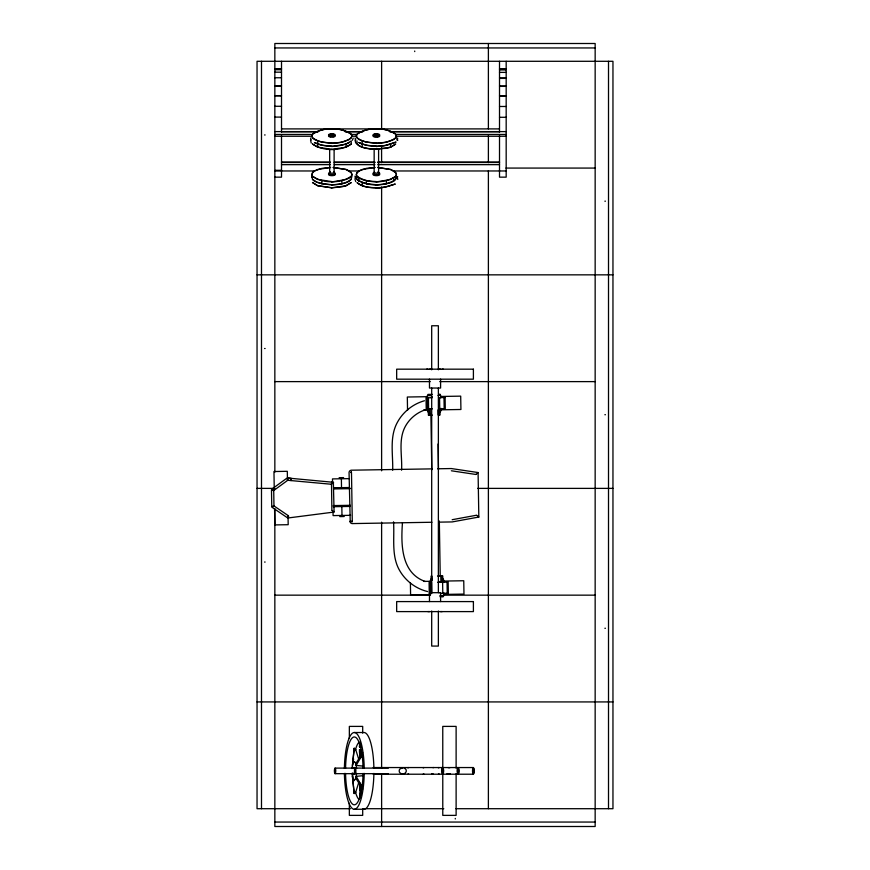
<?xml version="1.0" encoding="UTF-8"?>
<svg xmlns="http://www.w3.org/2000/svg" width="870" height="870" viewBox="0 0 870 870"><rect width="100%" height="100%" fill="white"/><g stroke="black" fill="none" stroke-linecap="round" stroke-linejoin="round"><path stroke-width="1.3" d="M360.876 745.981L360.006 745.981L360.115 747.395L361.137 747.395M331.72 146.573L345.945 144.159L351.23 140.94L351.23 144.061C340.377 151.402 323.401 151.402 312.547 144.061M331.72 143.452L341.758 142.147L349.164 139.581L351.197 137.873L351.926 136.046L351.284 134.208C340.474 126.759 323.477 126.846 312.569 134.1L311.851 135.927L312.482 137.764L314.451 139.472L321.726 142.093L331.72 143.071M331.72 185.071C337.995 183.624 352.818 184.951 351.904 174.478L351.284 172.706L349.327 170.988L346.173 169.519L333.308 167.464M331.72 181.95L345.945 179.535L349.164 178.078L351.197 176.371L351.926 174.544L351.23 172.651L346.042 169.476L333.177 167.464M376.199 146.573L381.397 145.964M376.199 143.452L386.247 142.147L393.642 139.581L395.687 137.873L396.415 136.046L395.774 134.208C384.964 126.759 367.966 126.846 357.059 134.1L356.33 135.927L356.972 137.764L358.94 139.472L366.216 142.093L376.21 143.071M376.199 185.071C382.485 183.624 397.307 184.951 396.394 174.478L395.774 172.706L393.816 170.988L390.663 169.519L377.797 167.464M376.199 181.95L390.423 179.535L395.687 176.371L396.415 174.544L395.709 172.651L390.532 169.476L377.667 167.464M287.763 480.283C288.666 478.174 286.284 479.642 287.72 480.283L331.448 484.264L331.655 482.056M352.676 768.156L352.785 767.307M360.256 752.593C358.897 756.117 362.04 756.269 361.137 752.593L359.473 752.593L359.93 754.877M359.756 797.366L359.952 796.648L360.169 797.377M359.745 757.585L359.745 755.671L360.615 755.671L360.506 757.411M397.797 179.405L397.024 176.73M360.637 746.667L359.767 746.667L359.865 745.133L360.267 747.395M331.72 146.214L321.726 145.214L314.451 142.593M331.72 149.335L345.945 147.28L351.23 144.061M331.72 184.712L321.726 183.711L314.451 181.09L312.482 179.383L311.851 174.424L312.569 172.586L314.614 170.89L317.833 169.433L330.633 167.464L321.878 168.356L314.548 170.944L312.547 172.651L311.851 177.545M376.21 146.214L366.216 145.214L358.94 142.593M376.21 149.335L390.423 147.28L395.709 144.061L390.532 147.237L386.389 148.357L371.196 149.064L362.224 147.237L359.038 145.768L357.037 144.061L356.972 140.886M376.21 184.712L366.216 183.711L358.94 181.09L356.972 179.383L356.33 174.424L357.059 172.586L359.103 170.89L362.322 169.433L375.122 167.464L366.368 168.356L359.038 170.944L357.037 172.651L356.352 174.478L357.037 176.316C362.105 181.036 369.674 181.188 376.21 181.569M376.21 187.833C377.004 190.66 410.966 178.85 386.389 186.854C376.71 188.159 365.096 189.029 357.037 182.559C362.105 187.278 369.674 187.431 376.21 187.811M291.102 479.283L290.993 480.577L291.189 478.359L287.752 478.054M354.188 748.254L352.459 765.393L354.231 748.254A2.827 1.87 -9.7 0 1 355.623 749.375L358.853 759.564M352.698 773.028L352.774 776.442M360.354 756.498L360.582 755.693M334.08 511.734L333.362 482.295L287.894 478.054A2.458 2.458 0 0 0 286.502 478.446L271.94 489.07A1.327 1.327 0 0 0 271.483 489.984L271.755 506.557A1.327 1.327 0 0 0 272.169 507.384L287.144 517.574A2.458 2.458 0 0 0 288.557 517.911L333.96 512.071L332.166 510.505M402.745 773.778L401.755 774.104L399.667 772.549A3.262 3.262 0 0 1 399.667 769.221L402.788 767.568M363.258 776.399L362.953 776.04A1.305 1.033 -8.6 0 0 361.844 775.79L356.167 776.377L355.732 778.052L362.649 789.101M360.702 756.432L360.854 755.845M331.731 484.014L333.079 482.23M360.865 746.938L360.495 747.406L360.321 746.199M360.158 786.523L360.158 785.838M353.383 760.097L353.622 759.042M360.55 785.784L360.55 786.578M354.188 793.527L352.459 776.377L354.188 793.527A2.827 1.87 9.7 0 0 355.634 792.407L358.853 782.206M310.557 140.07L311.242 143.104M355.047 140.07L355.732 143.104M360.767 794.549L360.365 795.832L359.604 795.832L360.017 794.549L361.05 794.658L360.811 793.657M360.397 745.318L359.821 746.667M355.623 749.375L355.373 750.092A29.406 7.612 90 0 1 358.788 742.491M359.788 793.657L359.604 795.832M360.365 794.865L360.539 793.657M353.22 138.145L352.372 140.266M355.819 176.61L354.949 179.1L355.732 181.591M396.927 140.103L397.71 138.145M396.927 178.589L397.71 176.643M359.745 755.671L359.745 758.531M363.258 765.372L362.953 765.73A1.305 1.033 8.6 0 1 361.844 765.991L356.167 765.393L362.268 754.975M362.649 752.67L355.732 763.729L356.167 765.393M360.571 756.617L359.745 756.574M360.735 745.133C358.146 743.97 360.202 749.875 360.006 745.981M360.593 785.121C361.626 787.861 359.027 788.013 360.137 785.121M476.173 474.237L478.087 472.551L451.323 468.549L437.806 468.778M360.582 745.688L360.55 746.678M351.23 176.316C340.377 183.657 323.401 183.657 312.547 176.316L311.862 174.478M351.23 179.437C341.888 186.484 328.501 185.375 317.735 182.602M357.037 176.316C367.89 183.657 384.866 183.657 395.709 176.316M357.037 179.437C367.89 186.778 384.866 186.778 395.709 179.437M353.949 792.592L353.981 792.559A2.827 1.805 -38.1 0 0 354.547 791.983M287.709 480.305L273.397 490.756L272.473 489.864L273.713 490.125L273.974 506.383C271.027 505.644 272.419 508.754 273.604 505.677L288.296 515.671C286.556 516.66 289.601 517.237 288.34 515.703M314.548 142.647C325.282 147.476 338.495 147.476 349.229 142.647M381.615 162.657L381.56 145.942C382.887 147.226 410.281 137.123 386.247 145.268C377.221 146.693 367.401 146.802 359.038 142.647M333.71 512.202L333.46 511.636M450.41 773.843L446.984 773.702M424.44 400.765C413.13 403.908 403.288 411.673 397.612 421.939C389.216 436.653 393.153 454.227 392.685 470.235M426.789 409.368C417.785 411.869 409.955 418.057 405.431 426.224C397.992 439.676 402.418 455.695 401.581 470.202M476.575 515.225L452.172 519.705M478.087 472.551L478.826 517.041L452.215 521.924L438.687 522.152M351.48 472.421L352.296 521.358M402.647 774.224L404.409 773.843L406.094 771.886A3.252 3.252 0 0 0 405.866 769.341L403.843 767.699L401.755 767.666M350.229 521.38L349.055 472.464A2.501 2.501 0 0 1 351.241 470.202L432.39 468.865M350.795 521.38L352.23 521.913L352.274 521.358L349.903 521.391A2.501 2.501 0 0 0 352.122 523.588L431.922 522.261M443.374 369.174L442.188 369.174M332.982 482.85L333.601 482.796M432.847 767.623L433.738 767.547M448.083 767.623L449.855 767.699M427.877 369.174L426.691 369.174M427.877 611.599L429.541 611.599M440.524 369.174L438.491 369.174M440.524 611.599L442.188 611.599M431.574 369.174L429.541 369.174M432.303 394.382L427.855 394.458L427.877 395.567M431.324 395.513L427.322 395.578L427.572 411.151M437.991 395.404L440.666 395.361L440.709 397.949M427.333 396.687L407.323 397.024L407.541 410.368M440.688 396.47L460.698 396.144L460.926 409.487L440.905 409.813M432.129 397.721L426.039 397.829L426.224 408.943L432.314 408.846M423.559 410.107L427.561 410.042M439.252 410.955L440.361 410.934L440.383 412.054L439.274 412.065M432.325 415.11L428.399 415.175L428.29 408.867M451.367 470.779L475.901 474.476M339.137 477.684L343.585 477.608M349.077 478.63L332.481 478.913L332.547 482.719M333.819 487.787L349.229 487.526M333.841 488.896L350.131 488.625M333.221 505.59L350.414 505.307M333.243 506.71L350.425 506.416M350.577 515.312L333.09 515.606L333.025 511.799M339.778 516.606L344.226 516.53M437.534 576.027L442.743 575.94L442.841 581.986M432.02 579.039L430.911 579.061L430.933 580.17L432.042 580.159M442.036 578.876L443.145 578.854L443.167 579.975L442.047 579.986M423.723 581.41L430.389 581.29M443.733 581.073L463.753 580.747L463.971 594.09L443.961 594.417M437.653 582.291L448.159 582.117L448.344 593.231L440.307 593.362M430.585 593.525L429.269 593.547L429.095 582.432L431.476 582.389L431.661 593.514M430.617 594.645L410.596 594.971L410.401 582.965M274.844 47.948L595.156 47.948M274.844 68.676L281.51 68.676M499.51 68.882L506.177 68.882M274.844 69.165L281.51 69.165M499.51 69.361L506.177 69.372M275.399 69.72L280.956 69.72M500.065 69.915L505.622 69.926M274.844 72.177L281.51 72.177M499.51 72.384L506.177 72.384M274.844 77.734L281.51 77.789M499.51 77.941L506.177 77.985M500.065 78.42L505.622 78.376M274.844 85.836L281.51 85.847M499.51 86.054L506.177 86.043M275.399 86.184L280.956 86.173M500.065 86.38L505.622 86.369M274.844 95.635L281.51 95.635M275.399 95.82L280.956 95.841M499.51 95.831L506.177 95.831M500.065 96.026L505.622 96.015M274.844 106.27L281.51 106.27M499.51 106.477L506.177 106.477M274.844 117.091L281.51 117.091M499.51 117.287L506.177 117.287M281.608 128.901L499.413 128.901M274.844 131.609L318.137 131.609M345.194 131.609L362.779 131.609M389.836 131.609L506.177 131.609M281.608 131.74L318.137 131.74M345.194 131.74L362.779 131.74M389.836 131.74L499.413 131.74M274.844 134.448L311.373 134.448M351.958 134.448L356.015 134.448M396.6 134.448L506.177 134.448M264.567 134.959L265.132 134.959M274.844 136.253L311.373 136.253M353.307 136.253L356.015 136.253M396.6 136.253L506.177 136.253M281.51 162.081L330.263 162.081M334.319 162.081L374.937 162.081M377.645 162.081L499.51 162.081M281.51 162.494L330.263 162.494M334.319 162.494L374.937 162.494M377.645 162.494L499.51 162.494M281.51 164.658L330.263 164.658M334.319 164.658L374.937 164.658M377.645 164.658L499.51 164.658M505.959 168.073L595.156 168.073M275.399 170.379L280.956 170.379M274.844 170.563L281.51 170.563M274.844 170.77L281.51 170.77M281.51 170.966L314.016 170.966M349.218 170.966L358.69 170.966M393.892 170.966L506.177 170.966M274.844 177.154L281.51 177.154L281.51 135.611M604.867 201.177L605.433 201.177M257.041 274.844L612.958 274.844M264.567 348.511L265.132 348.511M274.844 381.615L430.269 381.615M439.731 381.615L595.156 381.615M604.867 414.718L605.433 414.718M257.041 488.385L274.844 488.385M334.308 488.385L350.523 488.385M477.576 488.385L612.958 488.385M264.567 562.053L265.132 562.053M274.844 595.156L430.269 595.156M443.787 595.156L595.156 595.156M604.867 628.27L605.433 628.27M257.041 701.927L612.958 701.927M344.4 768.384A38.367 9.929 90 0 1 354.308 732.518L363.975 732.518A38.367 9.929 90 0 1 373.893 768.384M359.81 742.132L359.462 744.394L360.658 744.394M360.658 744.731L359.614 744.394M359.843 745.938L360.691 745.894M360.115 746.101L360.996 746.101M359.451 746.329L360.332 746.329M359.593 746.471L360.474 746.471M359.647 754.214L360.974 754.301L360.985 753.431L359.647 753.398L359.712 754.486L359.821 753.398M360.256 754.627L361.137 754.627M359.625 757.009L361.006 757.02M361.126 756.421C360.745 754.279 358.473 757.748 360.658 757.237M354.003 761.805L353.372 762.131M373.208 767.547L473.367 767.557M335.07 768.112L388.39 768.101M335.07 773.669A2.784 0.663 90 0 0 335.646 769.493A2.784 0.663 90 0 0 334.504 769.493A2.784 0.663 90 0 0 335.07 773.669L388.39 773.669M373.197 774.224L473.247 774.213A3.339 0.794 90 0 0 474.03 769.45A3.339 0.794 90 0 0 472.66 768.993A3.339 0.794 90 0 0 473.247 774.213M353.894 779.389L353.035 779.389L353.209 780.673L354.068 780.673M360.506 784.74L359.604 784.74L359.734 782.728M360.887 785.784C358.342 785.012 360.615 787.97 360.941 786.034M360.854 790.221L359.886 789.525L359.614 790.863L361.072 790.863L360.648 788.894L359.734 788.894L359.734 790.275M359.897 788.894L360.321 790.275L361.072 790.275M359.897 794.082L360.648 794.082M350.523 808.708L257.041 808.708L257.041 61.291L612.958 61.291L612.958 808.708L455.945 808.708M443.787 808.708L362.692 808.708L362.692 815.375L349.349 815.375L349.349 803.238M344.4 773.386A38.367 9.929 90 0 0 354.308 809.263L363.975 809.263A38.367 9.929 90 0 0 373.893 773.386M274.844 822.052L595.156 822.052M376.21 149.314C369.641 148.933 362.04 148.781 356.972 144.007M331.72 149.314L317.594 147.193L312.482 144.007M331.72 181.569L317.594 179.448L312.482 176.262M331.503 483.72L331.883 510.266M432.564 774.072L433.445 774.213M362.224 140.994C372.991 143.757 386.378 144.866 395.709 137.819L396.394 135.981L395.709 134.154C384.866 126.813 367.89 126.813 357.037 134.154L356.352 135.981L357.037 137.819L362.224 140.994L362.224 147.237M317.735 140.994C328.501 143.757 341.888 144.866 351.23 137.819L351.904 135.981L351.23 134.154C340.377 126.813 323.401 126.813 312.547 134.154L311.862 135.981L312.547 137.819L317.735 140.994L317.735 147.237M427.594 591.557C416.186 588.794 406.094 581.356 400.08 571.275C391 556.43 394.665 538.226 393.534 521.815M431.759 773.702L432.705 774.072M316.669 182.124L312.547 179.437M425.212 581.497C400.983 572.971 400.907 544.054 402.451 522.913M430.878 409.085L430.237 408.606L430.346 415.142M476.858 515.421L478.826 517.041M356.167 776.377L362.268 786.795M360.017 754.344L359.995 753.431M360.126 755.845L360.289 757.324M397.024 138.243L397.764 140.364M355.047 138.025L355.732 139.983M355.732 178.47L354.96 176.164M310.557 138.025L311.242 139.983M355.623 792.407L355.373 791.678A29.406 7.612 90 0 0 358.788 799.291M360.017 794.549L360.3 795.626L360.06 793.657M359.723 798.78L359.962 795.832L360.332 797.377M359.647 745.079L359.712 745.688M443.994 397.525L444.178 408.65M447.049 582.128L447.234 593.253M440.883 408.334L440.927 410.934M443.722 579.964L443.765 582.552M443.939 592.938L443.972 595.526L439.97 595.602L440.1 596.711L443.439 596.657L443.417 595.537M440.111 395.371L440.089 394.251L438.98 394.273L439.002 395.382M439.97 408.943L440.079 414.979L438.132 415.012L438.045 409.89M442.602 582.204L442.786 593.329M442.308 595.558L442.33 596.668M439.143 408.856L439.241 414.99M441.906 575.951L442.003 582.095M440.796 575.973L440.894 582.378L440.416 582.019A6.677 6.677 0 0 0 438.795 581.388M438.056 443.983L438.48 469.648M439.328 520.989L440.242 576.375M431.194 394.404L431.215 395.513M430.889 414.37L431.803 469.756M428.964 394.436L428.986 395.556M429.127 408.846L429.236 415.164M431.955 579.909L431.901 576.114L431.063 576.136L431.161 582.432M428.421 397.786L428.605 408.911M428.138 411.14L428.149 412.249M430.378 580.181L430.563 592.296M341.377 478.761L341.519 487.657M341.834 506.568L341.986 515.464M287.437 479.316L287.307 471.312L273.963 471.529L274.246 488.886M288.057 516.682L288.188 524.697L274.844 524.914L274.572 508.896M608.511 61.291L608.511 808.708M506.177 61.291L506.177 177.154L499.51 177.154L499.51 135.611M499.51 61.291L499.51 132.338M488.385 43.5L488.385 128.869M488.385 135.633L488.385 162.657M488.385 170.77L488.385 808.708M456.119 768.188L456.119 726.396L442.765 726.396L442.776 768.188M456.119 773.582L456.119 815.375L442.776 815.375L442.776 773.582A2.784 0.663 90 0 1 442.221 769.471A2.784 0.663 90 0 1 443.363 769.515A2.784 0.663 90 0 1 442.786 773.669M455.282 818.42L455.282 818.974M440.59 379.146L440.59 388.042L429.475 388.042L429.475 379.146M440.59 601.583L440.59 592.688L429.475 592.688L429.475 601.583M438.371 369.804L438.371 325.761L431.694 325.761L431.694 369.804M438.371 388.042L438.371 592.688M438.371 611.023L438.371 646.073L431.694 646.073L431.694 611.023M431.694 388.042L431.694 592.688M414.718 51.026L414.718 51.58M393.719 178.024L393.719 181.145M390.532 144.115L390.532 147.237M386.389 180.612L386.389 183.733M381.615 61.291L381.615 128.869M381.615 186.985L381.615 470.811M381.615 522.174L381.615 768.156M381.615 773.561L381.615 826.5M378.602 149.662L378.602 172.401M374.154 149.662L374.154 172.401M366.368 180.612L366.368 183.733M362.692 733.138L362.692 726.396L349.349 726.396L349.349 738.532M362.224 182.602L362.224 185.723M360.691 753.398L360.571 754.464L360.517 753.398M360.648 789.525L360.648 790.221M360.637 790.863L359.886 790.863M360.561 750.495L360.561 751.963L359.473 751.963L359.473 749.592L361.137 749.592L361.137 750.495L359.68 750.495L359.68 751.963M360.354 749.592L360.354 751.963M360.365 787.741L360.365 788.416M360.365 790.275L360.321 790.863M360.3 792.885L360.376 793.657M360.267 749.592L360.267 750.495M359.788 787.741L359.788 788.416M359.038 178.024L359.038 181.145M346.042 144.115L346.042 147.237M341.899 180.612L341.899 183.733M334.113 149.662L334.113 172.401M329.665 149.662L329.665 172.401M321.878 180.612L321.878 183.733M281.51 61.291L281.51 132.131M274.844 472.171L274.844 43.5L595.156 43.5L595.156 826.5L274.844 826.5L274.844 508.656M261.489 61.291L261.489 808.708M353.601 780.934A29.406 7.612 90 0 1 353.405 778.498M364.226 773.386A38.367 9.929 90 0 1 354.308 809.263M354.308 732.518A38.367 9.929 90 0 1 364.226 768.384M363.062 773.408A33.919 8.776 90 0 1 354.308 804.804A33.919 8.776 90 0 1 345.553 773.408M345.553 768.362A33.919 8.776 90 0 1 354.308 736.966A33.919 8.776 90 0 1 363.062 768.362M356.591 773.245A9.102 2.36 90 0 1 354.308 779.988A9.102 2.36 90 0 1 352.035 773.245M352.035 768.536A9.102 2.36 90 0 1 354.308 761.783A9.102 2.36 90 0 1 356.58 768.536M355.178 770.885A3.339 0.859 90 0 1 354.645 773.974A3.339 0.859 90 0 1 353.698 773.245M353.698 768.525A3.339 0.859 90 0 1 355.145 770.026M353.981 749.222A2.827 1.805 38.1 0 1 354.547 749.788M423.864 773.898A3.339 0.794 90 0 1 423.255 774.028M423.179 767.873A3.339 0.794 90 0 1 423.788 767.742M408.563 773.898A3.339 0.794 90 0 1 407.954 774.028M407.878 767.873A3.339 0.794 90 0 1 408.487 767.742M439.078 773.898A3.339 0.794 90 0 1 438.469 774.028M438.393 767.873A3.339 0.794 90 0 1 439.002 767.742M377.95 171.847A2.229 0.783 0 0 1 378.08 172.902A2.229 0.783 0 0 1 375.101 173.043A2.229 0.783 0 0 1 374.448 172.01M378.526 136.188A2.229 0.783 0 0 1 376.949 136.742M375.264 136.666A2.229 0.783 0 0 1 374.23 136.188M378.733 135.154A3.339 1.174 0 0 1 378.928 136.742A3.339 1.174 0 0 1 374.459 136.949A3.339 1.174 0 0 1 373.491 135.394M378.048 172.423A3.339 1.174 0 0 1 379.266 174.033A3.339 1.174 0 0 1 374.709 174.468A3.339 1.174 0 0 1 373.491 172.847M374.013 172.608A3.339 1.174 0 0 1 374.709 172.423M378.733 173.652A3.339 1.174 0 0 1 378.928 175.24A3.339 1.174 0 0 1 374.459 175.446A3.339 1.174 0 0 1 373.491 173.891M378.602 174.478A2.229 0.783 0 0 1 377.95 175.033M374.448 174.87A2.229 0.783 0 0 1 374.154 174.478M333.808 172.01A2.229 0.783 0 0 1 333.166 173.043A2.229 0.783 0 0 1 330.187 172.902A2.229 0.783 0 0 1 330.317 171.847M334.036 136.188A2.229 0.783 0 0 1 333.003 136.666M330.774 136.666A2.229 0.783 0 0 1 329.741 136.188M334.776 135.394A3.339 1.174 0 0 1 333.797 136.949A3.339 1.174 0 0 1 329.328 136.742A3.339 1.174 0 0 1 329.523 135.154M334.776 172.847A3.339 1.174 0 0 1 333.558 174.468A3.339 1.174 0 0 1 329.001 174.033A3.339 1.174 0 0 1 330.219 172.423M333.558 172.423A3.339 1.174 0 0 1 334.243 172.608M334.776 173.891A3.339 1.174 0 0 1 333.797 175.446A3.339 1.174 0 0 1 329.328 175.24A3.339 1.174 0 0 1 329.523 173.652M334.113 174.478A2.229 0.783 0 0 1 333.808 174.87M330.317 175.033A2.229 0.783 0 0 1 329.665 174.478M430.693 397.536A6.677 6.677 0 0 1 432.292 396.84M331.709 148.052L331.709 148.052M331.709 144.931L331.709 144.931M331.709 186.55L331.709 186.55M331.709 183.429L331.709 183.429M376.199 186.55L376.199 186.55M376.199 183.429L376.199 183.429M376.199 148.052L376.199 148.052M376.199 144.931L376.199 144.931M334.591 770.581C335.244 777.356 335.994 765.295 334.591 770.581M354.666 770.581C355.362 777.41 356.004 765.165 354.666 770.581M331.72 187.811L317.594 185.691L312.482 182.504L317.735 185.723L331.883 187.8L341.899 186.854L346.042 185.723L351.23 182.559L345.945 185.778L331.72 187.811M350.74 472.519L351.404 471.877L350.74 472.519M331.361 134.883L332.438 134.959L331.437 134.828M375.851 134.883L376.928 134.959L375.916 134.828M330.774 134.263L329.665 134.948L330.774 135.622L334.113 134.948L330.774 134.263A2.229 0.783 0 0 0 330.774 135.622A2.229 0.783 0 0 0 334.113 134.948A2.229 0.783 0 0 0 330.774 134.263M375.264 134.263L374.154 134.948L375.264 135.622L378.602 134.948L375.264 134.263A2.229 0.783 0 0 0 375.264 135.622A2.229 0.783 0 0 0 378.602 134.948A2.229 0.783 0 0 0 375.264 134.263M445.103 397.514L439.546 397.601L439.731 408.726L445.288 408.628L445.103 397.514M473.4 369.174L396.666 369.174L396.666 379.179L473.4 379.179L473.4 369.174M473.4 601.583L396.666 601.583L396.666 611.599L473.4 611.599L473.4 601.583M360.539 787.741L359.614 787.741L359.614 788.416L360.539 788.416L360.539 787.741M361.05 792.885L359.625 792.885L359.625 793.657L361.05 793.657L361.05 792.885M457.446 768.993A3.339 0.794 90 0 0 458.033 774.213A3.339 0.794 90 0 0 458.816 769.45A3.339 0.794 90 0 0 457.446 768.993M354.579 769.493A2.784 0.663 90 0 0 355.145 773.669A2.784 0.663 90 0 0 355.721 769.493A2.784 0.663 90 0 0 354.579 769.493M442.134 768.993A3.339 0.794 90 0 0 442.732 774.213A3.339 0.794 90 0 0 443.504 769.45A3.339 0.794 90 0 0 442.134 768.993M472.736 769.471A2.784 0.663 90 0 0 473.302 773.669A2.784 0.663 90 0 0 473.889 769.515A2.784 0.663 90 0 0 472.736 769.471M457.533 769.471A2.784 0.663 90 0 0 458.088 773.669A2.784 0.663 90 0 0 458.675 769.515A2.784 0.663 90 0 0 457.533 769.471M374.709 135.97A3.339 1.174 0 0 0 379.712 134.948A3.339 1.174 0 0 0 374.709 133.926A3.339 1.174 0 0 0 374.709 135.97M330.219 135.97A3.339 1.174 0 0 0 335.222 134.948A3.339 1.174 0 0 0 330.219 133.926A3.339 1.174 0 0 0 330.219 135.97"/></g></svg>
